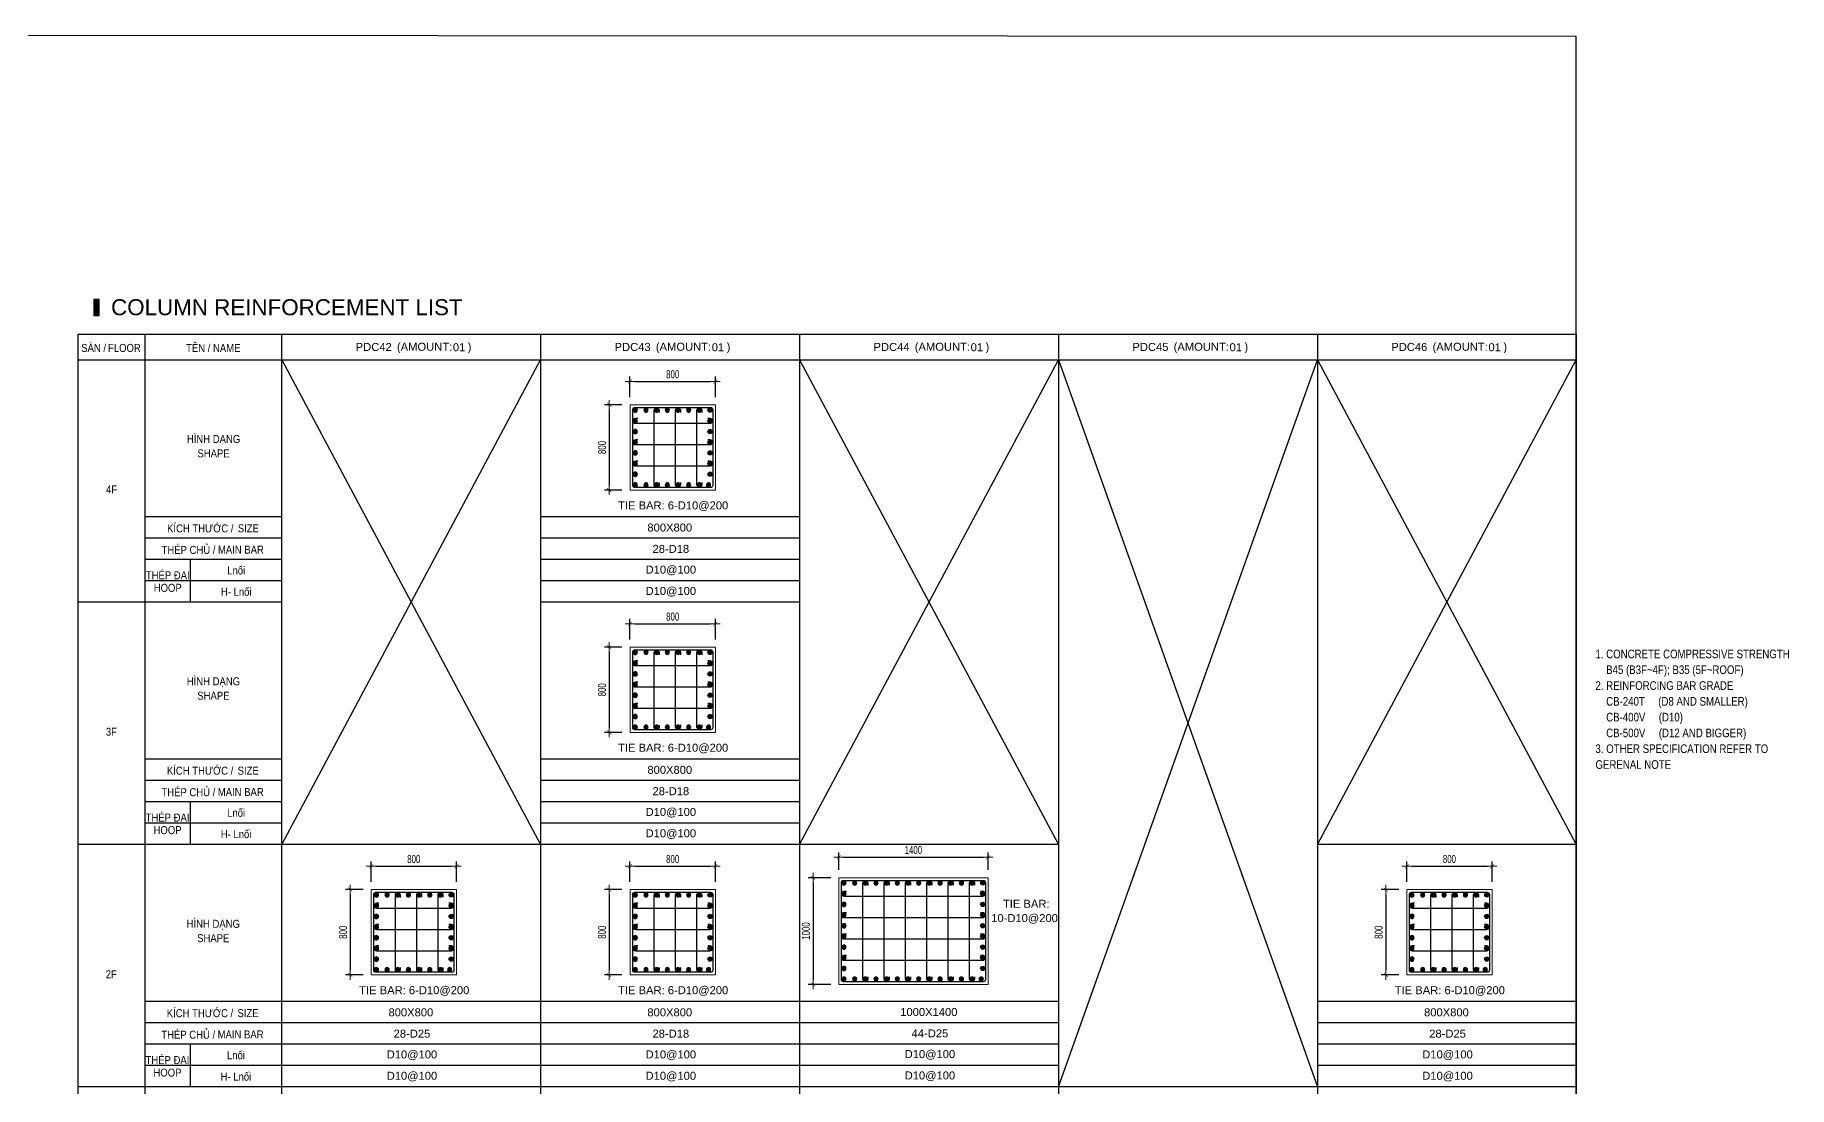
# Model space of a CAD drawing. Header units: millimetres. Extents: x 49323 to 538172, y -39336 to 181761.
# Drawn here: x 479497 to 495932, y 52772 to 62630 of the extents above; entities that cross this region are included whole.
import ezdxf
from ezdxf.enums import TextEntityAlignment as Align

# ---------------------------------------------------------------- set-up
doc = ezdxf.new("R2010")
doc.units = ezdxf.units.MM
doc.linetypes.add('CENTER2', pattern=[1.125, 0.75, -0.125, 0.125, -0.125])
doc.layers.get('Defpoints').update_dxf_attribs({"color": 151, "lineweight": 9})
for name, color, linetype in [('2', 2, 'Continuous'), ('A-ANNO-LEAD', 4, 'Continuous'), ('CEN', 1, 'CENTER2'), ('STL', 3, 'Continuous'), ('TIT1', 3, 'Continuous'), ('TXT', 3, 'Continuous')]:
    doc.layers.add(name, color=color, linetype=linetype)
for name, color, linetype, lineweight in [('NDC_S_CONTINUOUS', 3, 'Continuous', 20), ('NDC_S_DIM', 1, 'Continuous', 15), ('NDC_S_VN TEXT', 7, 'Continuous', 20)]:
    doc.layers.add(name, color=color, linetype=linetype, lineweight=lineweight)
doc.styles.add('ARIAL', font='arial.ttf', dxfattribs={"width": 0.8})
doc.styles.add('NDC_ARIAL', font='arial.ttf', dxfattribs={"width": 0.85})
doc.styles.add('NDC_DIM', font='', dxfattribs={"width": 0.75})
doc.styles.get('NDC_DIM').set_extended_font_data('Dotum')
doc.dimstyles.new('NDC_dim_30', dxfattribs={"dimscale": 30, "dimtxt": 2.5, "dimasz": 1.5, "dimexe": 1.5, "dimexo": 2.5, "dimgap": 1, "dimtad": 1, "dimdec": 0, "dimzin": 0, "dimdsep": 46, "dimtxsty": 'NDC_DIM', "dimblk": 'DIMMARK', "dimcen": 0.09, "dimdle": 1.2, "dimclrd": 1, "dimclre": 1, "dimclrt": 3, "dimadec": 0, "dimazin": 0, "dimtfac": 1, "dimtdec": 0, "dimtix": 1, "dimtofl": 0, "dimtmove": 0, "dimatfit": 3, "dimfxl": 8, "dimfxlon": 1, "dimtolj": 1, "dimtzin": 0, "dimarcsym": 0})

# ---------------------------------------------------------------- blocks, each defined once
blk = doc.blocks.new('GN')
at = {"layer": 'TIT1', "insert": (0, 0), "char_height": 81, "width": 1996.3, "attachment_point": 1, "line_spacing_factor": 1.096296, "style": 'ARIAL'}
blk.add_mtext('\\A1;1. CONCRETE COMPRESSIVE STRENGTH\\P    B45 (B3F~4F); B35 (5F~ROOF)\\P2. REINFORCING BAR GRADE\\P    CB-240T     (D8 AND SMALLER)\\P    CB-400V     (D10)\\P    CB-500V     (D12 AND BIGGER)\\P3. OTHER SPECIFICATION REFER TO GERENAL NOTE ', dxfattribs=at)
blk = doc.blocks.new('DÁDAS')
at = {"layer": 'TIT1', "color": 2, "style": 'NDC_ARIAL'}
blk.add_text('(AMOUNT:     )', height=75, dxfattribs=at).set_placement((-42061, 55767), align=Align.MIDDLE)
blk = doc.blocks.new('8')
at = {"layer": '2'}
blk.add_hatch(color=256, dxfattribs=at).paths.add_polyline_path([(20, 0, 0.386127), (2, 20), (-2, 20, 0.386127), (-20, 0, 1)])
blk.add_circle((0, 0), 20, dxfattribs=at)
blk = doc.blocks.new('5')
at = {"layer": 'CEN', "rotation": 180}
blk.add_blockref('8', (0, 0), dxfattribs=at)
blk = doc.blocks.new('DIMMARK')
at = {"layer": 'NDC_S_DIM', "color": 1}
blk.add_line((-1.5, 0), (1, 0), dxfattribs=at)
at = {"layer": 'NDC_S_DIM', "color": 2, "const_width": 0.1}
blk.add_lwpolyline([(-0.42, -0.42), (0.42, 0.42)], dxfattribs=at)
blk = doc.blocks.new('*D984')
at = {"layer": 'Defpoints', "color": 0, "ltscale": 40, "transparency": 16777216}
for p in [(483446, 54840), (482646, 54619), (483446, 54619)]:
    blk.add_point(p, dxfattribs=at)
at = {"layer": 'NDC_S_DIM', "color": 1, "lineweight": -2, "ltscale": 40, "transparency": 16777216}
for p, q in [((482646, 54694), (482646, 54885)), ((482691, 54840), (483401, 54840)), ((483446, 54694), (483446, 54885))]:
    blk.add_line(p, q, dxfattribs=at)
at = {"layer": 'NDC_S_DIM', "color": 1, "lineweight": -2, "ltscale": 40, "transparency": 16777216, "xscale": 45, "yscale": 45, "zscale": 45, "rotation": 180}
blk.add_blockref('DIMMARK', (482646, 54840), dxfattribs=at)
at = {"layer": 'NDC_S_DIM', "color": 1, "lineweight": -2, "ltscale": 40, "transparency": 16777216, "xscale": 45, "yscale": 45, "zscale": 45}
blk.add_blockref('DIMMARK', (483446, 54840), dxfattribs=at)
at = {"layer": 'NDC_S_DIM', "color": 3, "ltscale": 40, "transparency": 16777216, "insert": (483046, 54908), "char_height": 75, "attachment_point": 5, "style": 'NDC_DIM'}
blk.add_mtext('\\A1;800', dxfattribs=at)
blk = doc.blocks.new('*D985')
at = {"layer": 'Defpoints', "color": 0, "ltscale": 40, "transparency": 16777216}
for p in [(482646, 54622), (482451, 53822), (482646, 53822)]:
    blk.add_point(p, dxfattribs=at)
at = {"layer": 'NDC_S_DIM', "color": 1, "lineweight": -2, "ltscale": 40, "transparency": 16777216}
for p, q in [((482571, 54622), (482406, 54622)), ((482451, 54577), (482451, 53867)), ((482571, 53822), (482406, 53822))]:
    blk.add_line(p, q, dxfattribs=at)
at = {"layer": 'NDC_S_DIM', "color": 1, "lineweight": -2, "ltscale": 40, "transparency": 16777216, "xscale": 45, "yscale": 45, "zscale": 45}
for p, rotation in [((482451, 54622), 90), ((482451, 53822), 270)]:
    blk.add_blockref('DIMMARK', p, dxfattribs=dict(at, rotation=rotation))
at = {"layer": 'NDC_S_DIM', "color": 3, "ltscale": 40, "transparency": 16777216, "insert": (482383, 54222), "char_height": 75, "attachment_point": 5, "rotation": 90, "style": 'NDC_DIM'}
blk.add_mtext('\\A1;800', dxfattribs=at)
blk = doc.blocks.new('*D988')
at = {"layer": 'Defpoints', "color": 0, "ltscale": 40, "transparency": 16777216}
for p in [(485872, 54840), (485072, 54619), (485872, 54619)]:
    blk.add_point(p, dxfattribs=at)
at = {"layer": 'NDC_S_DIM', "color": 1, "lineweight": -2, "ltscale": 40, "transparency": 16777216}
for p, q in [((485072, 54694), (485072, 54885)), ((485117, 54840), (485827, 54840)), ((485872, 54694), (485872, 54885))]:
    blk.add_line(p, q, dxfattribs=at)
at = {"layer": 'NDC_S_DIM', "color": 1, "lineweight": -2, "ltscale": 40, "transparency": 16777216, "xscale": 45, "yscale": 45, "zscale": 45, "rotation": 180}
blk.add_blockref('DIMMARK', (485072, 54840), dxfattribs=at)
at = {"layer": 'NDC_S_DIM', "color": 1, "lineweight": -2, "ltscale": 40, "transparency": 16777216, "xscale": 45, "yscale": 45, "zscale": 45}
blk.add_blockref('DIMMARK', (485872, 54840), dxfattribs=at)
at = {"layer": 'NDC_S_DIM', "color": 3, "ltscale": 40, "transparency": 16777216, "insert": (485472, 54908), "char_height": 75, "attachment_point": 5, "style": 'NDC_DIM'}
blk.add_mtext('\\A1;800', dxfattribs=at)
blk = doc.blocks.new('*D989')
at = {"layer": 'Defpoints', "color": 0, "ltscale": 40, "transparency": 16777216}
for p in [(485072, 54622), (484877, 53822), (485072, 53822)]:
    blk.add_point(p, dxfattribs=at)
at = {"layer": 'NDC_S_DIM', "color": 1, "lineweight": -2, "ltscale": 40, "transparency": 16777216}
for p, q in [((484997, 54622), (484832, 54622)), ((484877, 54577), (484877, 53867)), ((484997, 53822), (484832, 53822))]:
    blk.add_line(p, q, dxfattribs=at)
at = {"layer": 'NDC_S_DIM', "color": 1, "lineweight": -2, "ltscale": 40, "transparency": 16777216, "xscale": 45, "yscale": 45, "zscale": 45}
for p, rotation in [((484877, 54622), 90), ((484877, 53822), 270)]:
    blk.add_blockref('DIMMARK', p, dxfattribs=dict(at, rotation=rotation))
at = {"layer": 'NDC_S_DIM', "color": 3, "ltscale": 40, "transparency": 16777216, "insert": (484810, 54222), "char_height": 75, "attachment_point": 5, "rotation": 90, "style": 'NDC_DIM'}
blk.add_mtext('\\A1;800', dxfattribs=at)
blk = doc.blocks.new('*D990')
at = {"layer": 'Defpoints', "color": 0, "ltscale": 40, "transparency": 16777216}
for p in [(485872, 57113), (485072, 56892), (485872, 56892)]:
    blk.add_point(p, dxfattribs=at)
at = {"layer": 'NDC_S_DIM', "color": 1, "lineweight": -2, "ltscale": 40, "transparency": 16777216}
for p, q in [((485072, 56967), (485072, 57158)), ((485117, 57113), (485827, 57113)), ((485872, 56967), (485872, 57158))]:
    blk.add_line(p, q, dxfattribs=at)
at = {"layer": 'NDC_S_DIM', "color": 1, "lineweight": -2, "ltscale": 40, "transparency": 16777216, "xscale": 45, "yscale": 45, "zscale": 45, "rotation": 180}
blk.add_blockref('DIMMARK', (485072, 57113), dxfattribs=at)
at = {"layer": 'NDC_S_DIM', "color": 1, "lineweight": -2, "ltscale": 40, "transparency": 16777216, "xscale": 45, "yscale": 45, "zscale": 45}
blk.add_blockref('DIMMARK', (485872, 57113), dxfattribs=at)
at = {"layer": 'NDC_S_DIM', "color": 3, "ltscale": 40, "transparency": 16777216, "insert": (485472, 57180), "char_height": 75, "attachment_point": 5, "style": 'NDC_DIM'}
blk.add_mtext('\\A1;800', dxfattribs=at)
blk = doc.blocks.new('*D991')
at = {"layer": 'Defpoints', "color": 0, "ltscale": 40, "transparency": 16777216}
for p in [(485072, 56894), (484877, 56094), (485072, 56094)]:
    blk.add_point(p, dxfattribs=at)
at = {"layer": 'NDC_S_DIM', "color": 1, "lineweight": -2, "ltscale": 40, "transparency": 16777216}
for p, q in [((484997, 56894), (484832, 56894)), ((484877, 56849), (484877, 56139)), ((484997, 56094), (484832, 56094))]:
    blk.add_line(p, q, dxfattribs=at)
at = {"layer": 'NDC_S_DIM', "color": 1, "lineweight": -2, "ltscale": 40, "transparency": 16777216, "xscale": 45, "yscale": 45, "zscale": 45}
for p, rotation in [((484877, 56894), 90), ((484877, 56094), 270)]:
    blk.add_blockref('DIMMARK', p, dxfattribs=dict(at, rotation=rotation))
at = {"layer": 'NDC_S_DIM', "color": 3, "ltscale": 40, "transparency": 16777216, "insert": (484810, 56494), "char_height": 75, "attachment_point": 5, "rotation": 90, "style": 'NDC_DIM'}
blk.add_mtext('\\A1;800', dxfattribs=at)
blk = doc.blocks.new('*D992')
at = {"layer": 'Defpoints', "color": 0, "ltscale": 40, "transparency": 16777216}
for p in [(485872, 59384), (485072, 59163), (485872, 59163)]:
    blk.add_point(p, dxfattribs=at)
at = {"layer": 'NDC_S_DIM', "color": 1, "lineweight": -2, "ltscale": 40, "transparency": 16777216}
for p, q in [((485072, 59238), (485072, 59429)), ((485117, 59384), (485827, 59384)), ((485872, 59238), (485872, 59429))]:
    blk.add_line(p, q, dxfattribs=at)
at = {"layer": 'NDC_S_DIM', "color": 1, "lineweight": -2, "ltscale": 40, "transparency": 16777216, "xscale": 45, "yscale": 45, "zscale": 45, "rotation": 180}
blk.add_blockref('DIMMARK', (485072, 59384), dxfattribs=at)
at = {"layer": 'NDC_S_DIM', "color": 1, "lineweight": -2, "ltscale": 40, "transparency": 16777216, "xscale": 45, "yscale": 45, "zscale": 45}
blk.add_blockref('DIMMARK', (485872, 59384), dxfattribs=at)
at = {"layer": 'NDC_S_DIM', "color": 3, "ltscale": 40, "transparency": 16777216, "insert": (485472, 59451), "char_height": 75, "attachment_point": 5, "style": 'NDC_DIM'}
blk.add_mtext('\\A1;800', dxfattribs=at)
blk = doc.blocks.new('*D993')
at = {"layer": 'Defpoints', "color": 0, "ltscale": 40, "transparency": 16777216}
for p in [(485072, 59165), (484877, 58365), (485072, 58365)]:
    blk.add_point(p, dxfattribs=at)
at = {"layer": 'NDC_S_DIM', "color": 1, "lineweight": -2, "ltscale": 40, "transparency": 16777216}
for p, q in [((484997, 59165), (484832, 59165)), ((484877, 59120), (484877, 58410)), ((484997, 58365), (484832, 58365))]:
    blk.add_line(p, q, dxfattribs=at)
at = {"layer": 'NDC_S_DIM', "color": 1, "lineweight": -2, "ltscale": 40, "transparency": 16777216, "xscale": 45, "yscale": 45, "zscale": 45}
for p, rotation in [((484877, 59165), 90), ((484877, 58365), 270)]:
    blk.add_blockref('DIMMARK', p, dxfattribs=dict(at, rotation=rotation))
at = {"layer": 'NDC_S_DIM', "color": 3, "ltscale": 40, "transparency": 16777216, "insert": (484810, 58765), "char_height": 75, "attachment_point": 5, "rotation": 90, "style": 'NDC_DIM'}
blk.add_mtext('\\A1;800', dxfattribs=at)
blk = doc.blocks.new('*D996')
at = {"layer": 'Defpoints', "color": 0, "ltscale": 40, "transparency": 16777216}
for p in [(493151, 54840), (492351, 54619), (493151, 54619)]:
    blk.add_point(p, dxfattribs=at)
at = {"layer": 'NDC_S_DIM', "color": 1, "lineweight": -2, "ltscale": 40, "transparency": 16777216}
for p, q in [((492351, 54694), (492351, 54885)), ((492396, 54840), (493106, 54840)), ((493151, 54694), (493151, 54885))]:
    blk.add_line(p, q, dxfattribs=at)
at = {"layer": 'NDC_S_DIM', "color": 1, "lineweight": -2, "ltscale": 40, "transparency": 16777216, "xscale": 45, "yscale": 45, "zscale": 45, "rotation": 180}
blk.add_blockref('DIMMARK', (492351, 54840), dxfattribs=at)
at = {"layer": 'NDC_S_DIM', "color": 1, "lineweight": -2, "ltscale": 40, "transparency": 16777216, "xscale": 45, "yscale": 45, "zscale": 45}
blk.add_blockref('DIMMARK', (493151, 54840), dxfattribs=at)
at = {"layer": 'NDC_S_DIM', "color": 3, "ltscale": 40, "transparency": 16777216, "insert": (492751, 54908), "char_height": 75, "attachment_point": 5, "style": 'NDC_DIM'}
blk.add_mtext('\\A1;800', dxfattribs=at)
blk = doc.blocks.new('*D997')
at = {"layer": 'Defpoints', "color": 0, "ltscale": 40, "transparency": 16777216}
for p in [(492351, 54622), (492155, 53822), (492351, 53822)]:
    blk.add_point(p, dxfattribs=at)
at = {"layer": 'NDC_S_DIM', "color": 1, "lineweight": -2, "ltscale": 40, "transparency": 16777216}
for p, q in [((492276, 54622), (492110, 54622)), ((492155, 54577), (492155, 53867)), ((492276, 53822), (492110, 53822))]:
    blk.add_line(p, q, dxfattribs=at)
at = {"layer": 'NDC_S_DIM', "color": 1, "lineweight": -2, "ltscale": 40, "transparency": 16777216, "xscale": 45, "yscale": 45, "zscale": 45}
for p, rotation in [((492155, 54622), 90), ((492155, 53822), 270)]:
    blk.add_blockref('DIMMARK', p, dxfattribs=dict(at, rotation=rotation))
at = {"layer": 'NDC_S_DIM', "color": 3, "ltscale": 40, "transparency": 16777216, "insert": (492088, 54222), "char_height": 75, "attachment_point": 5, "rotation": 90, "style": 'NDC_DIM'}
blk.add_mtext('\\A1;800', dxfattribs=at)
blk = doc.blocks.new('*D1008')
at = {"layer": 'Defpoints', "color": 0, "ltscale": 40, "transparency": 16777216}
for p in [(488428, 54925), (487028, 54733), (488428, 54733)]:
    blk.add_point(p, dxfattribs=at)
at = {"layer": 'NDC_S_DIM', "color": 1, "lineweight": -2, "ltscale": 40, "transparency": 16777216}
for p, q in [((487028, 54808), (487028, 54970)), ((487073, 54925), (488383, 54925)), ((488428, 54808), (488428, 54970))]:
    blk.add_line(p, q, dxfattribs=at)
at = {"layer": 'NDC_S_DIM', "color": 1, "lineweight": -2, "ltscale": 40, "transparency": 16777216, "xscale": 45, "yscale": 45, "zscale": 45, "rotation": 180}
blk.add_blockref('DIMMARK', (487028, 54925), dxfattribs=at)
at = {"layer": 'NDC_S_DIM', "color": 1, "lineweight": -2, "ltscale": 40, "transparency": 16777216, "xscale": 45, "yscale": 45, "zscale": 45}
blk.add_blockref('DIMMARK', (488428, 54925), dxfattribs=at)
at = {"layer": 'NDC_S_DIM', "color": 3, "ltscale": 40, "transparency": 16777216, "insert": (487728, 54992), "char_height": 75, "attachment_point": 5, "style": 'NDC_DIM'}
blk.add_mtext('\\A1;1400', dxfattribs=at)
blk = doc.blocks.new('*D1009')
at = {"layer": 'Defpoints', "color": 0, "ltscale": 40, "transparency": 16777216}
for p in [(487028, 54733), (486788, 53733), (487028, 53733)]:
    blk.add_point(p, dxfattribs=at)
at = {"layer": 'NDC_S_DIM', "color": 1, "lineweight": -2, "ltscale": 40, "transparency": 16777216}
for p, q in [((486953, 54733), (486743, 54733)), ((486788, 54688), (486788, 53778)), ((486953, 53733), (486743, 53733))]:
    blk.add_line(p, q, dxfattribs=at)
at = {"layer": 'NDC_S_DIM', "color": 1, "lineweight": -2, "ltscale": 40, "transparency": 16777216, "xscale": 45, "yscale": 45, "zscale": 45}
for p, rotation in [((486788, 54733), 90), ((486788, 53733), 270)]:
    blk.add_blockref('DIMMARK', p, dxfattribs=dict(at, rotation=rotation))
at = {"layer": 'NDC_S_DIM', "color": 3, "ltscale": 40, "transparency": 16777216, "insert": (486721, 54233), "char_height": 75, "attachment_point": 5, "rotation": 90, "style": 'NDC_DIM'}
blk.add_mtext('\\A1;1000', dxfattribs=at)

msp = doc.modelspace()

# ---------------------------------------------------------------- hatches: boundary and pattern name
at = {"layer": 'TXT'}
msp.add_hatch(color=7, dxfattribs=at).paths.add_polyline_path([(480097.3, 60002.3), (480097.3, 60152.3), (480047.3, 60152.3), (480047.3, 60002.3)])

# ---------------------------------------------------------------- linework, layer by layer
at = {"layer": '2', "lineweight": -2, "ltscale": 1000}
for points in [[(485847.4, 59120.1), (485847.4, 58410.1, -0.4142136), (485827.4, 58390.1), (485117.4, 58390.1, -0.4142136), (485097.4, 58410.1), (485097.4, 59120.1, -0.4142136), (485117.4, 59140.1), (485827.4, 59140.1, -0.4142136)], [(485847.4, 56849.1), (485847.4, 56139.1, -0.4142136), (485827.4, 56119.1), (485117.4, 56119.1, -0.4142136), (485097.4, 56139.1), (485097.4, 56849.1, -0.4142136), (485117.4, 56869.1), (485827.4, 56869.1, -0.4142136)], [(483421.3, 54576.6), (483421.3, 53866.6, -0.4142136), (483401.3, 53846.6), (482691.3, 53846.6, -0.4142136), (482671.3, 53866.6), (482671.3, 54576.6, -0.4142136), (482691.3, 54596.6), (483401.3, 54596.6, -0.4142136)], [(485847.4, 54576.6), (485847.4, 53866.6, -0.4142136), (485827.4, 53846.6), (485117.4, 53846.6, -0.4142136), (485097.4, 53866.6), (485097.4, 54576.6, -0.4142136), (485117.4, 54596.6), (485827.4, 54596.6, -0.4142136)], [(488402.8, 54688.4), (488402.8, 53778.4, -0.4142136), (488382.8, 53758.4), (487072.8, 53758.4, -0.4142136), (487052.8, 53778.4), (487052.8, 54688.4, -0.4142136), (487072.8, 54708.4), (488382.8, 54708.4, -0.4142136)], [(493125.7, 54576.6), (493125.7, 53866.6, -0.4142136), (493105.7, 53846.6), (492395.7, 53846.6, -0.4142136), (492375.7, 53866.6), (492375.7, 54576.6, -0.4142136), (492395.7, 54596.6), (493105.7, 54596.6, -0.4142136)]]:
    msp.add_lwpolyline(points, format="xyb", close=True, dxfattribs=at)
at = {"layer": '2'}
for points in [[(485144.3, 59036.6), (485122.2, 59036.6, 1), (485122.2, 58991.6), (485824.2, 58991.6, 1), (485824.2, 59036.6), (485802.1, 59036.6)], [(485344.7, 58434.7), (485344.7, 58412.6, -1), (485299.7, 58412.6), (485299.7, 59114.6, -1), (485344.7, 59114.6), (485344.7, 59092.4)], [(485544.7, 58436.2), (485544.7, 58414, -1), (485499.7, 58414), (485499.7, 59116, -1), (485544.7, 59116), (485544.7, 59093.9)], [(485744.7, 58436.2), (485744.7, 58414, -1), (485699.7, 58414), (485699.7, 59116, -1), (485744.7, 59116), (485744.7, 59093.9)], [(485144.3, 58836.6), (485122.2, 58836.6, 1), (485122.2, 58791.6), (485824.2, 58791.6, 1), (485824.2, 58836.6), (485802.1, 58836.6)], [(485144.3, 58636.6), (485122.2, 58636.6, 1), (485122.2, 58591.6), (485824.2, 58591.6, 1), (485824.2, 58636.6), (485802.1, 58636.6)], [(485344.7, 56163.7), (485344.7, 56141.6, -1), (485299.7, 56141.6), (485299.7, 56843.6, -1), (485344.7, 56843.6), (485344.7, 56821.4)], [(485544.7, 56165.2), (485544.7, 56143, -1), (485499.7, 56143), (485499.7, 56845, -1), (485544.7, 56845), (485544.7, 56822.9)], [(485744.7, 56165.2), (485744.7, 56143, -1), (485699.7, 56143), (485699.7, 56845, -1), (485744.7, 56845), (485744.7, 56822.9)], [(485144.3, 56765.6), (485122.2, 56765.6, 1), (485122.2, 56720.6), (485824.2, 56720.6, 1), (485824.2, 56765.6), (485802.1, 56765.6)], [(485144.3, 56565.6), (485122.2, 56565.6, 1), (485122.2, 56520.6), (485824.2, 56520.6, 1), (485824.2, 56565.6), (485802.1, 56565.6)], [(485144.3, 56365.6), (485122.2, 56365.6, 1), (485122.2, 56320.6), (485824.2, 56320.6, 1), (485824.2, 56365.6), (485802.1, 56365.6)], [(482918.6, 53891.2), (482918.6, 53869.1, -1), (482873.6, 53869.1), (482873.6, 54571.1, -1), (482918.6, 54571.1), (482918.6, 54549)], [(483118.6, 53892.7), (483118.6, 53870.6, -1), (483073.6, 53870.6), (483073.6, 54572.6, -1), (483118.6, 54572.6), (483118.6, 54550.4)], [(483318.6, 53892.7), (483318.6, 53870.6, -1), (483273.6, 53870.6), (483273.6, 54572.6, -1), (483318.6, 54572.6), (483318.6, 54550.4)], [(485344.7, 53891.2), (485344.7, 53869.1, -1), (485299.7, 53869.1), (485299.7, 54571.1, -1), (485344.7, 54571.1), (485344.7, 54549)], [(485544.7, 53892.7), (485544.7, 53870.6, -1), (485499.7, 53870.6), (485499.7, 54572.6, -1), (485544.7, 54572.6), (485544.7, 54550.4)], [(485744.7, 53892.7), (485744.7, 53870.6, -1), (485699.7, 53870.6), (485699.7, 54572.6, -1), (485744.7, 54572.6), (485744.7, 54550.4)], [(487099.7, 54604.9), (487077.5, 54604.9, 1), (487077.5, 54559.9), (488379.6, 54559.9, 1), (488379.6, 54604.9), (488357.4, 54604.9)], [(487300, 53803), (487300, 53780.9, -1), (487255, 53780.9), (487255, 54682.9, -1), (487300, 54682.9), (487300, 54660.7)], [(487500, 53804.5), (487500, 53782.4, -1), (487455, 53782.4), (487455, 54684.4, -1), (487500, 54684.4), (487500, 54662.2)], [(487700, 53804.5), (487700, 53782.4, -1), (487655, 53782.4), (487655, 54684.4, -1), (487700, 54684.4), (487700, 54662.2)], [(487900, 53804.5), (487900, 53782.4, -1), (487855, 53782.4), (487855, 54684.4, -1), (487900, 54684.4), (487900, 54662.2)], [(488100, 53804.5), (488100, 53782.4, -1), (488055, 53782.4), (488055, 54684.4, -1), (488100, 54684.4), (488100, 54662.2)], [(488300, 53804.5), (488300, 53782.4, -1), (488255, 53782.4), (488255, 54684.4, -1), (488300, 54684.4), (488300, 54662.2)], [(492623, 53891.2), (492623, 53869.1, -1), (492578, 53869.1), (492578, 54571.1, -1), (492623, 54571.1), (492623, 54549)], [(492823, 53892.7), (492823, 53870.6, -1), (492778, 53870.6), (492778, 54572.6, -1), (492823, 54572.6), (492823, 54550.4)], [(493023, 53892.7), (493023, 53870.6, -1), (492978, 53870.6), (492978, 54572.6, -1), (493023, 54572.6), (493023, 54550.4)], [(482718.2, 54493.1), (482696.1, 54493.1, 1), (482696.1, 54448.1), (483398.1, 54448.1, 1), (483398.1, 54493.1), (483376, 54493.1)], [(485144.3, 54493.1), (485122.2, 54493.1, 1), (485122.2, 54448.1), (485824.2, 54448.1, 1), (485824.2, 54493.1), (485802.1, 54493.1)], [(487099.7, 54404.9), (487077.5, 54404.9, 1), (487077.5, 54359.9), (488379.6, 54359.9, 1), (488379.6, 54404.9), (488357.4, 54404.9)], [(492422.6, 54493.1), (492400.5, 54493.1, 1), (492400.5, 54448.1), (493102.5, 54448.1, 1), (493102.5, 54493.1), (493080.4, 54493.1)], [(482718.2, 54293.1), (482696.1, 54293.1, 1), (482696.1, 54248.1), (483398.1, 54248.1, 1), (483398.1, 54293.1), (483376, 54293.1)], [(485144.3, 54293.1), (485122.2, 54293.1, 1), (485122.2, 54248.1), (485824.2, 54248.1, 1), (485824.2, 54293.1), (485802.1, 54293.1)], [(492422.6, 54293.1), (492400.5, 54293.1, 1), (492400.5, 54248.1), (493102.5, 54248.1, 1), (493102.5, 54293.1), (493080.4, 54293.1)], [(482718.2, 54093.1), (482696.1, 54093.1, 1), (482696.1, 54048.1), (483398.1, 54048.1, 1), (483398.1, 54093.1), (483376, 54093.1)], [(485144.3, 54093.1), (485122.2, 54093.1, 1), (485122.2, 54048.1), (485824.2, 54048.1, 1), (485824.2, 54093.1), (485802.1, 54093.1)], [(487099.7, 54204.9), (487077.5, 54204.9, 1), (487077.5, 54159.9), (488379.6, 54159.9, 1), (488379.6, 54204.9), (488357.4, 54204.9)], [(492422.6, 54093.1), (492400.5, 54093.1, 1), (492400.5, 54048.1), (493102.5, 54048.1, 1), (493102.5, 54093.1), (493080.4, 54093.1)], [(487099.7, 54004.9), (487077.5, 54004.9, 1), (487077.5, 53959.9), (488379.6, 53959.9, 1), (488379.6, 54004.9), (488357.4, 54004.9)]]:
    msp.add_lwpolyline(points, format="xyb", dxfattribs=at)
at = {"layer": 'A-ANNO-LEAD'}
msp.add_lwpolyline([(472604.4, 46010.1), (493939.4, 45997), (493939.4, 62617), (472604.4, 62630.1)], close=True, dxfattribs=at)
at = {"layer": 'NDC_S_CONTINUOUS', "ltscale": 70}
for points in [[(485872.4, 59165.1), (485872.4, 58365.1), (485072.4, 58365.1), (485072.4, 59165.1), (485872.4, 59165.1)], [(485872.4, 56894.1), (485872.4, 56094.1), (485072.4, 56094.1), (485072.4, 56894.1), (485872.4, 56894.1)], [(488427.8, 54733.4), (488427.8, 53733.4), (487027.8, 53733.4), (487027.8, 54733.4), (488427.8, 54733.4)], [(483446.3, 54621.6), (483446.3, 53821.6), (482646.3, 53821.6), (482646.3, 54621.6), (483446.3, 54621.6)], [(485872.4, 54621.6), (485872.4, 53821.6), (485072.4, 53821.6), (485072.4, 54621.6), (485872.4, 54621.6)], [(493150.7, 54621.6), (493150.7, 53821.6), (492350.7, 53821.6), (492350.7, 54621.6), (493150.7, 54621.6)]]:
    msp.add_lwpolyline(points, dxfattribs=at)
at = {"layer": 'TIT1', "color": 2}
msp.add_line((479897.3, 59827.3), (493939.4, 59827.3), dxfattribs=at)
at = {"layer": 'TIT1'}
for p, q in [((479897.8, 59827.3), (479897.8, 50503.3)), ((480525, 59827.3), (480525, 50503.3)), ((481808.9, 50503.3), (481808.9, 59827.3)), ((484235, 59827.3), (484235, 50503.3)), ((486661.1, 59827.3), (486661.1, 50503.3)), ((489087.2, 59827.3), (489087.2, 50503.3)), ((491513.3, 59827.3), (491513.3, 50503.3)), ((493939.4, 59827.3), (493939.4, 50503.3)), ((479897.3, 59587.3), (493939.4, 59587.3)), ((481808.9, 57316.2), (479897.8, 57316.2)), ((486661.1, 57316.2), (484235, 57316.2)), ((489087.2, 55045.2), (479896.4, 55045.2)), ((493939.4, 55045.2), (491513.3, 55045.2)), ((493939.4, 52772.8), (479895, 52772.8))]:
    msp.add_line(p, q, dxfattribs=at)
at = {"layer": 'TIT1', "color": 8}
for p, q in [((481808.9, 55045.2), (484235, 59587.3)), ((481808.9, 59587.3), (484235, 55045.2)), ((486661.1, 55045.2), (489087.2, 59587.3)), ((486661.1, 59587.3), (489087.2, 55045.2)), ((489087.2, 52772.8), (491513.3, 59587.3)), ((489087.2, 59587.3), (491513.3, 52772.8)), ((491513.3, 55045.2), (493939.4, 59587.3)), ((491513.3, 59587.3), (493939.4, 55045.2)), ((481808.9, 58116.2), (480525.7, 58116.2)), ((486661.1, 58116.2), (484235, 58116.2)), ((481808.9, 57916.2), (480525.7, 57916.2)), ((486661.1, 57916.2), (484235, 57916.2)), ((481808.9, 57716.2), (480525.7, 57716.2)), ((480954.9, 57316.2), (480954.9, 57716.2)), ((486661.1, 57716.2), (484235, 57716.2)), ((481808.9, 57516.2), (480525.7, 57516.2)), ((486661.1, 57516.2), (484235, 57516.2)), ((481808.9, 55845.2), (480524.3, 55845.2)), ((486661.1, 55845.2), (484235, 55845.2)), ((481808.9, 55645.2), (480524.3, 55645.2)), ((486661.1, 55645.2), (484235, 55645.2)), ((481808.9, 55445.2), (480524.3, 55445.2)), ((480953.5, 55045.2), (480953.5, 55445.2)), ((486661.1, 55445.2), (484235, 55445.2)), ((481808.9, 55245.2), (480524.3, 55245.2)), ((486661.1, 55245.2), (484235, 55245.2)), ((489087.2, 53572.8), (480522.9, 53572.8)), ((493939.4, 53572.8), (491513.3, 53572.8)), ((489087.2, 53372.8), (480522.9, 53372.8)), ((493939.4, 53372.8), (491513.3, 53372.8)), ((489087.2, 53172.8), (480522.9, 53172.8)), ((480952.1, 52772.8), (480952.1, 53172.8)), ((493939.4, 53172.8), (491513.3, 53172.8)), ((489087.2, 52972.8), (480522.9, 52972.8)), ((493939.4, 52972.8), (491513.3, 52972.8))]:
    msp.add_line(p, q, dxfattribs=at)
at = {"layer": 'TXT', "color": 7}
msp.add_lwpolyline([(480097.3, 60002.3), (480097.3, 60152.3), (480047.3, 60152.3), (480047.3, 60002.3)], close=True, dxfattribs=at)
msp.add_lwpolyline([(480097.3, 60002.3), (480097.3, 60152.3), (480047.3, 60152.3), (480047.3, 60002.3)], close=True, dxfattribs=at)

# ---------------------------------------------------------------- block references
at = {"layer": 'NDC_S_DIM'}
for name, p in [('DÁDAS', (525298.5, 3932.9)), ('DÁDAS', (527724.6, 3932.9)), ('DÁDAS', (530150.7, 3932.9)), ('DÁDAS', (532576.8, 3932.9)), ('DÁDAS', (535002.9, 3932.9)), ('GN', (494119.2, 56870.7))]:
    msp.add_blockref(name, p, dxfattribs=at)
at = {"layer": 'STL', "xscale": -1}
for p in [(485122.2, 59115.1), (485122.2, 59014.1), (485122.2, 58914.1), (485122.2, 58814.1), (485122.2, 58714.1), (485122.2, 58614.1), (485122.2, 58514.1), (485122.2, 58414.1), (485122.2, 56844.1), (485122.2, 56743.1), (485122.2, 56643.1), (485122.2, 56543.1), (485122.2, 56443.1), (485122.2, 56343.1), (485122.2, 56243.1), (485122.2, 56143.1), (482696.1, 54571.6), (485122.2, 54571.6), (487077.5, 54683.4), (487077.5, 54582.4), (492400.5, 54571.6), (482696.1, 54470.6), (485122.2, 54470.6), (487077.5, 54482.4), (487077.5, 54382.4), (492400.5, 54470.6), (482696.1, 54370.6), (482696.1, 54270.6), (485122.2, 54370.6), (485122.2, 54270.6), (487077.5, 54282.4), (492400.5, 54370.6), (492400.5, 54270.6), (482696.1, 54170.6), (482696.1, 54070.6), (485122.2, 54170.6), (485122.2, 54070.6), (487077.5, 54182.4), (487077.5, 54082.4), (492400.5, 54170.6), (492400.5, 54070.6), (482696.1, 53970.6), (485122.2, 53970.6), (487077.5, 53982.4), (492400.5, 53970.6), (482696.1, 53870.6), (485122.2, 53870.6), (487077.5, 53882.4), (487077.5, 53782.4), (492400.5, 53870.6)]:
    msp.add_blockref('5', p, dxfattribs=at)
at = {"layer": 'STL', "xscale": -1, "rotation": 270}
for p in [(485222.2, 59116), (485322.2, 59116), (485422.2, 59116), (485522.2, 59116), (485622.2, 59116), (485722.2, 59116), (485122.2, 58414.1), (485222.2, 58414.1), (485322.2, 58414.1), (485422.2, 58414.1), (485522.2, 58414.1), (485622.2, 58414.1), (485722.2, 58414.1), (485808.1, 58414.1), (485222.2, 56845), (485322.2, 56845), (485422.2, 56845), (485522.2, 56845), (485622.2, 56845), (485722.2, 56845), (485122.2, 56143.1), (485222.2, 56143.1), (485322.2, 56143.1), (485422.2, 56143.1), (485522.2, 56143.1), (485622.2, 56143.1), (485722.2, 56143.1), (485808.1, 56143.1), (482796.1, 54572.6), (482896.1, 54572.6), (482996.1, 54572.6), (483096.1, 54572.6), (483196.1, 54572.6), (483296.1, 54572.6), (485222.2, 54572.6), (485322.2, 54572.6), (485422.2, 54572.6), (485522.2, 54572.6), (485622.2, 54572.6), (485722.2, 54572.6), (487177.5, 54684.4), (487277.5, 54684.4), (487377.5, 54684.4), (487477.5, 54684.4), (487577.5, 54684.4), (487677.5, 54684.4), (487777.5, 54684.4), (487877.5, 54684.4), (487977.5, 54684.4), (488077.5, 54684.4), (488177.5, 54684.4), (488277.5, 54684.4), (492500.5, 54572.6), (492600.5, 54572.6), (492700.5, 54572.6), (492800.5, 54572.6), (492900.5, 54572.6), (493000.5, 54572.6), (482696.1, 53870.6), (482796.1, 53870.6), (482896.1, 53870.6), (482996.1, 53870.6), (483096.1, 53870.6), (483196.1, 53870.6), (483296.1, 53870.6), (483382, 53870.6), (485122.2, 53870.6), (485222.2, 53870.6), (485322.2, 53870.6), (485422.2, 53870.6), (485522.2, 53870.6), (485622.2, 53870.6), (485722.2, 53870.6), (485808.1, 53870.6), (487077.5, 53782.4), (487177.5, 53782.4), (487277.5, 53782.4), (487377.5, 53782.4), (487477.5, 53782.4), (487577.5, 53782.4), (487677.5, 53782.4), (487777.5, 53782.4), (487877.5, 53782.4), (487977.5, 53782.4), (488077.5, 53782.4), (488177.5, 53782.4), (488277.5, 53782.4), (488363.4, 53782.4), (492400.5, 53870.6), (492500.5, 53870.6), (492600.5, 53870.6), (492700.5, 53870.6), (492800.5, 53870.6), (492900.5, 53870.6), (493000.5, 53870.6), (493086.4, 53870.6)]:
    msp.add_blockref('5', p, dxfattribs=at)
at = {"layer": 'STL'}
for p in [(485822.6, 59115.1), (485822.6, 59014.1), (485822.6, 58914.1), (485822.6, 58814.1), (485822.6, 58714.1), (485822.6, 58614.1), (485822.6, 58514.1), (485822.6, 56844.1), (485822.6, 56743.1), (485822.6, 56643.1), (485822.6, 56543.1), (485822.6, 56443.1), (485822.6, 56343.1), (485822.6, 56243.1), (483396.6, 54571.6), (485822.6, 54571.6), (488378, 54683.4), (488378, 54582.4), (493100.9, 54571.6), (483396.6, 54470.6), (485822.6, 54470.6), (488378, 54482.4), (488378, 54382.4), (493100.9, 54470.6), (483396.6, 54370.6), (483396.6, 54270.6), (485822.6, 54370.6), (485822.6, 54270.6), (488378, 54282.4), (493100.9, 54370.6), (493100.9, 54270.6), (483396.6, 54170.6), (483396.6, 54070.6), (485822.6, 54170.6), (485822.6, 54070.6), (488378, 54182.4), (488378, 54082.4), (493100.9, 54170.6), (493100.9, 54070.6), (483396.6, 53970.6), (485822.6, 53970.6), (488378, 53982.4), (493100.9, 53970.6), (488378, 53882.4)]:
    msp.add_blockref('5', p, dxfattribs=at)

# ---------------------------------------------------------------- texts
at = {"layer": 'NDC_S_VN TEXT', "style": 'NDC_ARIAL', "width": 0.85}
for s, p in [('SÀN /', (480045.8, 59707.3)), ('HÌNH DẠNG', (481169.8, 58846)), ('KÍCH THƯỚC /', (481045.2, 58016.2)), ('THÉP CHỦ /', (480935.2, 57816.2)), ('THÉP ĐAI', (480740.4, 57577.3)), ('HÌNH DẠNG', (481168.4, 56575)), ('KÍCH THƯỚC /', (481043.8, 55745.2)), ('THÉP CHỦ /', (480933.8, 55545.2)), ('THÉP ĐAI', (480739, 55306.3)), ('HÌNH DẠNG', (481167, 54302.5)), ('KÍCH THƯỚC /', (481042.5, 53472.8)), ('THÉP CHỦ /', (480932.4, 53272.8)), ('THÉP ĐAI', (480737.6, 53033.8))]:
    msp.add_text(s, height=75, dxfattribs=at).set_placement(p, align=Align.MIDDLE)
at = {"layer": 'TIT1', "style": 'NDC_ARIAL', "width": 0.85}
for s, p in [('FLOOR', (480334.4, 59698.5)), ('TÊN / NAME', (481167.1, 59707.3)), ('SHAPE', (481169.8, 58709.7)), ('4F', (480213.9, 58371.9)), ('SIZE', (481495.7, 58007.4)), ('MAIN BAR', (481426, 57807.4)), ('Lnối', (481382.2, 57616.2)), ('HOOP', (480740.4, 57450)), ('H- Lnối', (481382.2, 57416.2)), ('SHAPE', (481168.4, 56438.7)), ('3F', (480212.5, 56100.9)), ('SIZE', (481494.3, 55736.4)), ('MAIN BAR', (481424.6, 55536.4)), ('Lnối', (481380.8, 55345.2)), ('HOOP', (480739, 55179)), ('H- Lnối', (481380.8, 55145.2)), ('SHAPE', (481167, 54166.3)), ('2F', (480211.1, 53828.5)), ('SIZE', (481492.9, 53463.9)), ('MAIN BAR', (481423.2, 53263.9)), ('Lnối', (481379.4, 53072.8)), ('HOOP', (480737.6, 52906.5)), ('H- Lnối', (481379.4, 52872.8))]:
    msp.add_text(s, height=75, dxfattribs=at).set_placement(p, align=Align.MIDDLE)
at = {"layer": 'TIT1', "color": 2, "style": 'NDC_ARIAL'}
for s, p in [('PDC42', (482670.7, 59707.3)), ('01', (483470.5, 59704.6)), ('PDC43', (485096.8, 59707.3)), ('01', (485896.6, 59704.6)), ('PDC44', (487522.9, 59707.3)), ('01', (488322.7, 59704.6)), ('PDC45', (489949, 59707.3)), ('01', (490748.8, 59704.6)), ('PDC46', (492375.1, 59707.3)), ('01', (493174.9, 59704.6))]:
    msp.add_text(s, height=75, dxfattribs=at).set_placement(p, align=Align.MIDDLE)
at = {"layer": 'TIT1', "style": 'NDC_ARIAL'}
for s, p in [('TIE BAR: 6-D10@200', (485476.8, 58216.8)), ('800X800', (485444.9, 58014.9)), ('28-D18', (485455, 57814.9)), ('D10@100', (485455, 57614.9)), ('D10@100', (485455, 57414.9)), ('TIE BAR: 6-D10@200', (485476.8, 55945.8)), ('800X800', (485444.9, 55743.9)), ('28-D18', (485455, 55543.9)), ('D10@100', (485455, 55343.9)), ('D10@100', (485455, 55143.9)), ('TIE BAR: ', (488800.1, 54488.7)), ('10-D10@200', (488769.3, 54349)), ('TIE BAR: 6-D10@200', (483050.7, 53673.4)), ('TIE BAR: 6-D10@200', (485476.8, 53673.4)), ('TIE BAR: 6-D10@200', (492755, 53673.4)), ('800X800', (483018.9, 53471.4)), ('800X800', (485444.9, 53471.4)), ('1000X1400', (487872.6, 53474.4)), ('800X800', (492723.2, 53471.4)), ('28-D25', (483028.9, 53271.4)), ('28-D18', (485455, 53271.4)), ('44-D25', (487882.7, 53274.4)), ('28-D25', (492733.3, 53271.4)), ('D10@100', (483028.9, 53071.4)), ('D10@100', (485455, 53071.4)), ('D10@100', (487882.7, 53074.4)), ('D10@100', (492733.3, 53071.4)), ('D10@100', (487882.7, 52874.4)), ('D10@100', (483028.9, 52871.4)), ('D10@100', (485455, 52871.4)), ('D10@100', (492733.3, 52871.4))]:
    msp.add_text(s, height=75, dxfattribs=at).set_placement(p, align=Align.MIDDLE)
at = {"layer": 'TXT', "color": 3, "style": 'ARIAL'}
msp.add_text('COLUMN REINFORCEMENT LIST', height=150, dxfattribs=at).set_placement((480209.4, 60004.7))

# ---------------------------------------------------------------- dimensions: what is measured, and where the dimension line sits
at = {"layer": 'NDC_S_DIM', "ltscale": 40}
for base, p1, p2, picture, middle in [((485872.4, 59383.9), (485072.4, 59162.5), (485872.4, 59162.5), '*D992', (485472.4, 59451.4)), ((485872.4, 57112.9), (485072.4, 56891.5), (485872.4, 56891.5), '*D990', (485472.4, 57180.4)), ((483446.3, 54840.4), (482646.3, 54619), (483446.3, 54619), '*D984', (483046.3, 54908)), ((485872.4, 54840.4), (485072.4, 54619), (485872.4, 54619), '*D988', (485472.4, 54908)), ((488427.8, 54924.6), (487027.8, 54733.4), (488427.8, 54733.4), '*D1008', (487727.8, 54992.1)), ((493150.7, 54840.4), (492350.7, 54619), (493150.7, 54619), '*D996', (492750.7, 54908))]:
    dim = msp.add_linear_dim(base=base, p1=p1, p2=p2, dimstyle='NDC_dim_30', dxfattribs=at)
    dim.commit()
    dim.dimension.update_dxf_attribs({"geometry": picture, "text_midpoint": middle})
for base, p1, p2, picture, middle in [((484877.1, 58365.1), (485072.4, 59165.1), (485072.4, 58365.1), '*D993', (484809.5, 58765.1)), ((484877.1, 56094.1), (485072.4, 56894.1), (485072.4, 56094.1), '*D991', (484809.5, 56494.1)), ((486788.1, 53733.4), (487027.8, 54733.4), (487027.8, 53733.4), '*D1009', (486720.6, 54233.4)), ((482451, 53821.6), (482646.3, 54621.6), (482646.3, 53821.6), '*D985', (482383.4, 54221.6)), ((484877.1, 53821.6), (485072.4, 54621.6), (485072.4, 53821.6), '*D989', (484809.5, 54221.6)), ((492155.3, 53821.6), (492350.7, 54621.6), (492350.7, 53821.6), '*D997', (492087.8, 54221.6))]:
    dim = msp.add_linear_dim(base=base, p1=p1, p2=p2, angle=90, dimstyle='NDC_dim_30', dxfattribs=at)
    dim.commit()
    dim.dimension.update_dxf_attribs({"geometry": picture, "text_midpoint": middle})

doc.saveas('drawing.dxf')
